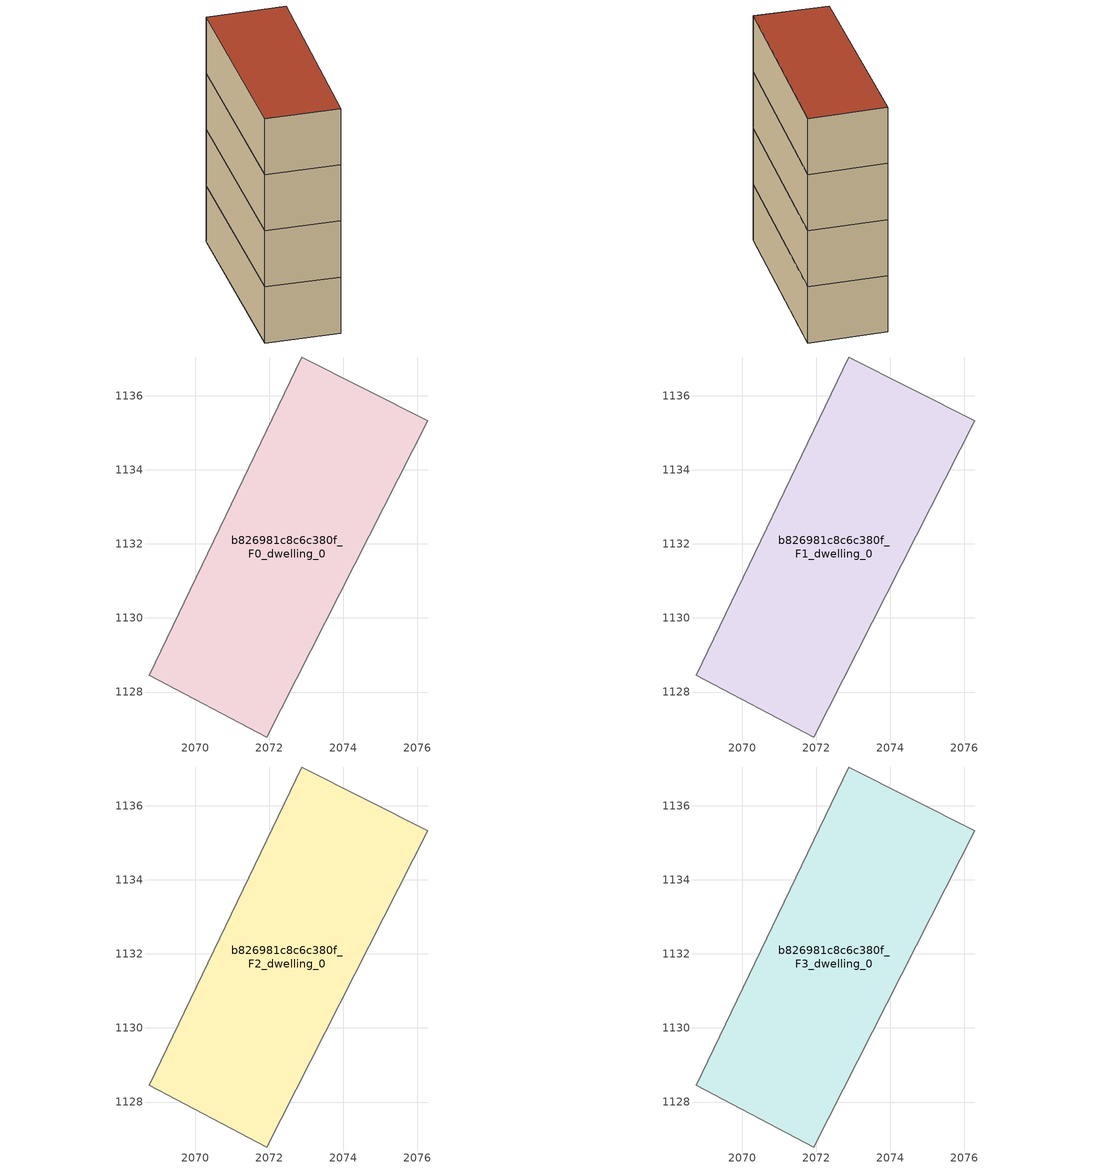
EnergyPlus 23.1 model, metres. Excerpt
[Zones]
b826981c8c6c380f_F0_dwelling_0
 floor ground (EU_floor_Construction): 2076.29,1135.33 2071.94,1126.79 2068.76,1128.46 2072.88,1137.04 z0
 wall adiabatic (EU_wall_Construction): 2072.88,1137.04 2068.76,1128.46 2071.94,1126.79 2076.29,1135.33 2072.88,1137.04 z0:3
b826981c8c6c380f_F1_dwelling_0
 floor to b826981c8c6c380f_F0_dwelling_0 (EU_floor_Construction): 2076.29,1135.33 2071.94,1126.79 2068.76,1128.46 2072.88,1137.04 z3
 wall adiabatic (EU_wall_Construction): 2072.88,1137.04 2068.76,1128.46 2071.94,1126.79 2076.29,1135.33 2072.88,1137.04 z3:6
b826981c8c6c380f_F2_dwelling_0
 floor to b826981c8c6c380f_F1_dwelling_0 (EU_floor_Construction): 2076.29,1135.33 2071.94,1126.79 2068.76,1128.46 2072.88,1137.04 z6
 wall adiabatic (EU_wall_Construction): 2072.88,1137.04 2068.76,1128.46 2071.94,1126.79 2076.29,1135.33 2072.88,1137.04 z6:9
b826981c8c6c380f_F3_dwelling_0
 floor to b826981c8c6c380f_F2_dwelling_0 (EU_floor_Construction): 2076.29,1135.33 2071.94,1126.79 2068.76,1128.46 2072.88,1137.04 z9
 wall adiabatic (EU_wall_Construction): 2072.88,1137.04 2068.76,1128.46 2071.94,1126.79 2076.29,1135.33 2072.88,1137.04 z9:12
 roof outside (EU_roof_Construction): 2071.94,1126.79 2076.29,1135.33 2072.88,1137.04 2068.76,1128.46 z12
[Building]
EU S2 Campaign: North Axis=0; Terrain=City; Solar Distribution=FullExterior
[Site:Location]
Bologna: Latitude=44.5; Longitude=11.25; Time Zone=1; Elevation=37
[SizingPeriod:WeatherFileDays]
AnnualSizingPeriod: Begin Month=1; Begin Day of Month=1; End Month=12; End Day of Month=31; Day of Week for Start Day=Monday; Use Weather File Daylight Saving Period=No; Use Weather File Rain and Snow Indicators=No
[MATERIAL]
EU_InternalMass_Material: Roughness=MediumRough; Thickness=0.1; Conductivity=1; Density=1800; Specific Heat=900; Thermal Absorptance=0.9; Solar Absorptance=0.7; Visible Absorptance=0.7
[MATERIAL:NOMASS] Roughness=MediumRough; Thermal Absorptance=0.9; Solar Absorptance=0.7; Visible Absorptance=0.7
Name | Thermal Resistance
EU_wall_NoMass | 0.937881
EU_roof_NoMass | 0.548572
EU_floor_NoMass | 0.71348
[CONSTRUCTION]
EU_wall_Construction: EU_wall_NoMass
EU_roof_Construction: EU_roof_NoMass
EU_floor_Construction: EU_floor_NoMass
EU_InternalMass_Construction: EU_InternalMass_Material
[ZONE] Type=1; Multiplier=1; Ceiling Height=autocalculate; Floor Area=autocalculate; Part of Total Floor Area=Yes
Name | Volume
b826981c8c6c380f_F0_dwelling_0 | 106.199
b826981c8c6c380f_F1_dwelling_0; b826981c8c6c380f_F2_dwelling_0; b826981c8c6c380f_F3_dwelling_0 | 106.2
[INTERNALMASS] Construction=EU_InternalMass_Construction; Surface Area=35.4
Name | Zone or ZoneList
b826981c8c6c380f_F0_dwelling_0_EU_InternalMass | b826981c8c6c380f_F0_dwelling_0
b826981c8c6c380f_F1_dwelling_0_EU_InternalMass | b826981c8c6c380f_F1_dwelling_0
b826981c8c6c380f_F2_dwelling_0_EU_InternalMass | b826981c8c6c380f_F2_dwelling_0
b826981c8c6c380f_F3_dwelling_0_EU_InternalMass | b826981c8c6c380f_F3_dwelling_0
[OTHEREQUIPMENT] Fuel Type=Electricity; Design Level Calculation Method=Watts/Area; Power per Zone Floor Area=1; Fraction Latent=0; Fraction Radiant=0; Fraction Lost=0; Carbon Dioxide Generation Rate=0; EndUse Subcategory=EU_Step8_InternalGains
Name | Zone or ZoneList or Space or SpaceList | Schedule
EU_Step8_InternalGain_b826981c8c6c380f_F0_dwelling_0_f000 | b826981c8c6c380f_F0_dwelling_0 | EU_Step8_GainSchedule_b826981c8c6c380f_F0_dwelling_0_f000
EU_Step8_InternalGain_b826981c8c6c380f_F1_dwelling_0_f000 | b826981c8c6c380f_F1_dwelling_0 | EU_Step8_GainSchedule_b826981c8c6c380f_F1_dwelling_0_f000
EU_Step8_InternalGain_b826981c8c6c380f_F2_dwelling_0_f000 | b826981c8c6c380f_F2_dwelling_0 | EU_Step8_GainSchedule_b826981c8c6c380f_F2_dwelling_0_f000
EU_Step8_InternalGain_b826981c8c6c380f_F3_dwelling_0_f000 | b826981c8c6c380f_F3_dwelling_0 | EU_Step8_GainSchedule_b826981c8c6c380f_F3_dwelling_0_f000
[ZONEVENTILATION:DESIGNFLOWRATE] Schedule=EU_AlwaysOn; Design Flow Rate Calculation Method=AirChanges/Hour; Air Changes per Hour=0.687892; Ventilation Type=Natural; Fan Pressure Rise=0; Fan Total Efficiency=1; Constant Term Coefficient=1; Temperature Term Coefficient=0; Velocity Term Coefficient=0; Velocity Squared Term Coefficient=0; Minimum Indoor Temperature=-100; Maximum Indoor Temperature=100; Delta Temperature=-100; Minimum Outdoor Temperature=-100; Maximum Outdoor Temperature=100; Maximum Wind Speed=40
Name | Zone or ZoneList or Space or SpaceList
EU_ConstantAir_b826981c8c6c380f_F0_dwelling_0 | b826981c8c6c380f_F0_dwelling_0
EU_ConstantAir_b826981c8c6c380f_F1_dwelling_0 | b826981c8c6c380f_F1_dwelling_0
EU_ConstantAir_b826981c8c6c380f_F2_dwelling_0 | b826981c8c6c380f_F2_dwelling_0
EU_ConstantAir_b826981c8c6c380f_F3_dwelling_0 | b826981c8c6c380f_F3_dwelling_0
[HVACTEMPLATE:THERMOSTAT] Constant Heating Setpoint=20; Constant Cooling Setpoint=50
EU_HeatOnly_b826981c8c6c380f_F0_dwelling_0; EU_HeatOnly_b826981c8c6c380f_F1_dwelling_0; EU_HeatOnly_b826981c8c6c380f_F2_dwelling_0; EU_HeatOnly_b826981c8c6c380f_F3_dwelling_0
[HVACTEMPLATE:ZONE:IDEALLOADSAIRSYSTEM] System Availability Schedule=EU_AlwaysOn; Maximum Heating Supply Air Temperature=50; Minimum Cooling Supply Air Temperature=13; Maximum Heating Supply Air Humidity Ratio=0.0156; Minimum Cooling Supply Air Humidity Ratio=0.0077; Heating Limit=NoLimit; Cooling Limit=NoLimit; Heating Availability Schedule=EU_AlwaysOn; Cooling Availability Schedule=EU_CoolingOff; Dehumidification Control Type=ConstantSensibleHeatRatio; Cooling Sensible Heat Ratio=0.7; Dehumidification Setpoint=60; Humidification Control Type=None; Humidification Setpoint=30; Outdoor Air Method=None; Outdoor Air Flow Rate per Person=0.00944; Outdoor Air Flow Rate per Zone Floor Area=0; Outdoor Air Flow Rate per Zone=0; Demand Controlled Ventilation Type=None; Outdoor Air Economizer Type=NoEconomizer; Heat Recovery Type=None; Sensible Heat Recovery Effectiveness=0.7; Latent Heat Recovery Effectiveness=0.65
Name | Template Thermostat
b826981c8c6c380f_F0_dwelling_0 | EU_HeatOnly_b826981c8c6c380f_F0_dwelling_0
b826981c8c6c380f_F1_dwelling_0 | EU_HeatOnly_b826981c8c6c380f_F1_dwelling_0
b826981c8c6c380f_F2_dwelling_0 | EU_HeatOnly_b826981c8c6c380f_F2_dwelling_0
b826981c8c6c380f_F3_dwelling_0 | EU_HeatOnly_b826981c8c6c380f_F3_dwelling_0
[SIZING:ZONE] Zone Cooling Design Supply Air Temperature Input Method=SupplyAirTemperature; Zone Cooling Design Supply Air Temperature=13; Zone Heating Design Supply Air Temperature Input Method=SupplyAirTemperature; Zone Heating Design Supply Air Temperature=50; Zone Cooling Design Supply Air Humidity Ratio=0.008; Zone Heating Design Supply Air Humidity Ratio=0.008; Cooling Design Air Flow Method=DesignDay; Cooling Design Air Flow Rate=0; Cooling Minimum Air Flow per Zone Floor Area=0.000762; Cooling Minimum Air Flow=0; Cooling Minimum Air Flow Fraction=0.2; Heating Design Air Flow Method=DesignDay; Heating Design Air Flow Rate=0; Heating Maximum Air Flow per Zone Floor Area=0.002032; Heating Maximum Air Flow=0.141576; Heating Maximum Air Flow Fraction=0.3; Account for Dedicated Outdoor Air System=No; Dedicated Outdoor Air System Control Strategy=NeutralSupplyAir; Dedicated Outdoor Air Low Setpoint Temperature for Design=autosize; Dedicated Outdoor Air High Setpoint Temperature for Design=autosize; Zone Load Sizing Method=Sensible Load Only No Latent Load; Zone Latent Cooling Design Supply Air Humidity Ratio Input Method=HumidityRatioDifference; Zone Cooling Design Supply Air Humidity Ratio Difference=0.005; Zone Latent Heating Design Supply Air Humidity Ratio Input Method=HumidityRatioDifference; Zone Humidification Design Supply Air Humidity Ratio Difference=0.005
b826981c8c6c380f_F0_dwelling_0; b826981c8c6c380f_F1_dwelling_0; b826981c8c6c380f_F2_dwelling_0; b826981c8c6c380f_F3_dwelling_0
[SCHEDULE:CONSTANT]
Name | Hourly Value
EU_AlwaysOn | 1
EU_CoolingOff | 0
[SCHEDULE:FILE] Column Number=1; Rows to Skip at Top=0; Number of Hours of Data=8760; Column Separator=Comma; Interpolate to Timestep=No; Minutes per Item=60; Adjust Schedule for Daylight Savings=Yes
Name | File
EU_Step8_GainSchedule_b826981c8c6c380f_F0_dwelling_0_f000 | ../../schedules/b826981c8c6c380f/b826981c8c6c380f_F0_dwelling_0_f000_gain.csv
EU_Step8_GainSchedule_b826981c8c6c380f_F1_dwelling_0_f000 | ../../schedules/b826981c8c6c380f/b826981c8c6c380f_F1_dwelling_0_f000_gain.csv
EU_Step8_GainSchedule_b826981c8c6c380f_F2_dwelling_0_f000 | ../../schedules/b826981c8c6c380f/b826981c8c6c380f_F2_dwelling_0_f000_gain.csv
EU_Step8_GainSchedule_b826981c8c6c380f_F3_dwelling_0_f000 | ../../schedules/b826981c8c6c380f/b826981c8c6c380f_F3_dwelling_0_f000_gain.csv
